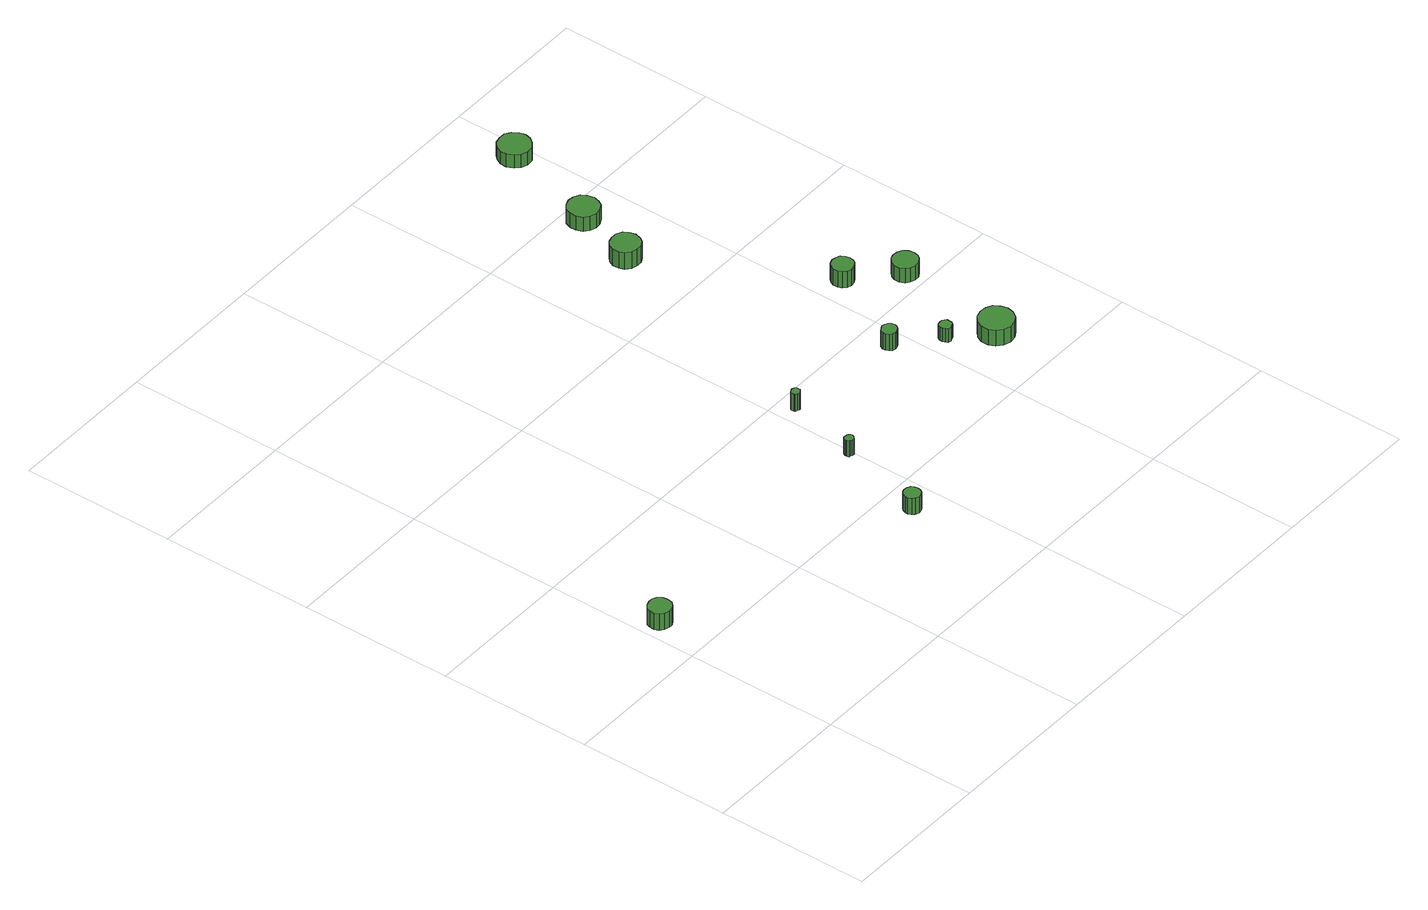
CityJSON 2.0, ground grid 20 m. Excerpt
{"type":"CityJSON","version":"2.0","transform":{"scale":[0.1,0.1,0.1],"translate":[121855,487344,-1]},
"CityObjects":{
"tree1":{"type":"SolitaryVegetationObject","attributes":{"function":"something"}},
"tree2":{"type":"SolitaryVegetationObject","attributes":{"function":"something"},"geometry":[{"type":"MultiSurface","lod":"1","boundaries":[[[0,1,2,3,4,5,6,7,8,9,10,11,12,13,14]],[[15,16,17,18,19,20,21,22,23,24,25,26,27,28,29]],[[0,29,28,1]],[[1,28,27,2]],[[2,27,26,3]],[[3,26,25,4]],[[4,25,24,5]],[[5,24,23,6]],[[6,23,22,7]],[[7,22,21,8]],[[8,21,20,9]],[[9,20,19,10]],[[10,19,18,11]],[[11,18,17,12]],[[12,17,16,13]],[[13,16,15,14]],[[14,15,29,0]]]}]},
"tree3":{"type":"SolitaryVegetationObject","attributes":{"function":"something"},"geometry":[{"type":"MultiSurface","lod":"1","boundaries":[[[30,31,32,33,34,35,36,37,38,39,40,41,42,43,44]],[[45,46,47,48,49,50,51,52,53,54,55,56,57,58,59]],[[30,59,58,31]],[[31,58,57,32]],[[32,57,56,33]],[[33,56,55,34]],[[34,55,54,35]],[[35,54,53,36]],[[36,53,52,37]],[[37,52,51,38]],[[38,51,50,39]],[[39,50,49,40]],[[40,49,48,41]],[[41,48,47,42]],[[42,47,46,43]],[[43,46,45,44]],[[44,45,59,30]]]}]},
"tree4":{"type":"SolitaryVegetationObject","attributes":{"function":"something"},"geometry":[{"type":"MultiSurface","lod":"1","boundaries":[[[60,61,62,63,64,65,66,67,68,69,70,71,72,73,74]],[[75,76,77,78,79,80,81,82,83,84,85,86,87,88,89]],[[60,89,88,61]],[[61,88,87,62]],[[62,87,86,63]],[[63,86,85,64]],[[64,85,84,65]],[[65,84,83,66]],[[66,83,82,67]],[[67,82,81,68]],[[68,81,80,69]],[[69,80,79,70]],[[70,79,78,71]],[[71,78,77,72]],[[72,77,76,73]],[[73,76,75,74]],[[74,75,89,60]]]}]},
"tree5":{"type":"SolitaryVegetationObject","attributes":{"function":"something"},"geometry":[{"type":"MultiSurface","lod":"1","boundaries":[[[90,91,92,93,94,95,96,97,98,99,100,101,102,103,104]],[[105,106,107,108,109,110,111,112,113,114,115,116,117,118,119]],[[90,119,118,91]],[[91,118,117,92]],[[92,117,116,93]],[[93,116,115,94]],[[94,115,114,95]],[[95,114,113,96]],[[96,113,112,97]],[[97,112,111,98]],[[98,111,110,99]],[[99,110,109,100]],[[100,109,108,101]],[[101,108,107,102]],[[102,107,106,103]],[[103,106,105,104]],[[104,105,119,90]]]}]},
"tree6":{"type":"SolitaryVegetationObject","attributes":{"function":"something"},"geometry":[{"type":"MultiSurface","lod":"1","boundaries":[[[120,121,122,123,124,125,126,127,128,129,130,131,132,133,134]],[[135,136,137,138,139,140,141,142,143,144,145,146,147,148,149]],[[120,149,148,121]],[[121,148,147,122]],[[122,147,146,123]],[[123,146,145,124]],[[124,145,144,125]],[[125,144,143,126]],[[126,143,142,127]],[[127,142,141,128]],[[128,141,140,129]],[[129,140,139,130]],[[130,139,138,131]],[[131,138,137,132]],[[132,137,136,133]],[[133,136,135,134]],[[134,135,149,120]]]}]},
"tree7":{"type":"SolitaryVegetationObject","attributes":{"function":"something"},"geometry":[{"type":"MultiSurface","lod":"1","boundaries":[[[150,151,152,153,154,155,156,157,158,159,160,161,162,163,164]],[[165,166,167,168,169,170,171,172,173,174,175,176,177,178,179]],[[150,179,178,151]],[[151,178,177,152]],[[152,177,176,153]],[[153,176,175,154]],[[154,175,174,155]],[[155,174,173,156]],[[156,173,172,157]],[[157,172,171,158]],[[158,171,170,159]],[[159,170,169,160]],[[160,169,168,161]],[[161,168,167,162]],[[162,167,166,163]],[[163,166,165,164]],[[164,165,179,150]]]}]},
"tree8":{"type":"SolitaryVegetationObject","attributes":{"function":"something"},"geometry":[{"type":"MultiSurface","lod":"1","boundaries":[[[180,181,182,183,184,185,186,187,188,189,190,191,192,193,194]],[[195,196,197,198,199,200,201,202,203,204,205,206,207,208,209]],[[180,209,208,181]],[[181,208,207,182]],[[182,207,206,183]],[[183,206,205,184]],[[184,205,204,185]],[[185,204,203,186]],[[186,203,202,187]],[[187,202,201,188]],[[188,201,200,189]],[[189,200,199,190]],[[190,199,198,191]],[[191,198,197,192]],[[192,197,196,193]],[[193,196,195,194]],[[194,195,209,180]]]}]},
"tree9":{"type":"SolitaryVegetationObject","attributes":{"function":"something"},"geometry":[{"type":"MultiSurface","lod":"1","boundaries":[[[210,211,212,213,214,215,216,217,218,219,220,221,222,223,224]],[[225,226,227,228,229,230,231,232,233,234,235,236,237,238,239]],[[210,239,238,211]],[[211,238,237,212]],[[212,237,236,213]],[[213,236,235,214]],[[214,235,234,215]],[[215,234,233,216]],[[216,233,232,217]],[[217,232,231,218]],[[218,231,230,219]],[[219,230,229,220]],[[220,229,228,221]],[[221,228,227,222]],[[222,227,226,223]],[[223,226,225,224]],[[224,225,239,210]]]}]},
"tree10":{"type":"SolitaryVegetationObject","attributes":{"function":"something"},"geometry":[{"type":"MultiSurface","lod":"1","boundaries":[[[240,241,242,243,244,245,246,247,248,249,250,251,252,253,254]],[[255,256,257,258,259,260,261,262,263,264,265,266,267,268,269]],[[240,269,268,241]],[[241,268,267,242]],[[242,267,266,243]],[[243,266,265,244]],[[244,265,264,245]],[[245,264,263,246]],[[246,263,262,247]],[[247,262,261,248]],[[248,261,260,249]],[[249,260,259,250]],[[250,259,258,251]],[[251,258,257,252]],[[252,257,256,253]],[[253,256,255,254]],[[254,255,269,240]]]}]},
"tree11":{"type":"SolitaryVegetationObject","attributes":{"function":"something"},"geometry":[{"type":"MultiSurface","lod":"1","boundaries":[[[270,271,272,273,274,275,276,277,278,279,280,281,282,283,284]],[[285,286,287,288,289,290,291,292,293,294,295,296,297,298,299]],[[270,299,298,271]],[[271,298,297,272]],[[272,297,296,273]],[[273,296,295,274]],[[274,295,294,275]],[[275,294,293,276]],[[276,293,292,277]],[[277,292,291,278]],[[278,291,290,279]],[[279,290,289,280]],[[280,289,288,281]],[[281,288,287,282]],[[282,287,286,283]],[[283,286,285,284]],[[284,285,299,270]]]}]},
"tree12":{"type":"SolitaryVegetationObject","attributes":{"function":"something"},"geometry":[{"type":"MultiSurface","lod":"1","boundaries":[[[300,301,302,303,304,305,306,307,308,309,310,311,312,313,314]],[[315,316,317,318,319,320,321,322,323,324,325,326,327,328,329]],[[300,329,328,301]],[[301,328,327,302]],[[302,327,326,303]],[[303,326,325,304]],[[304,325,324,305]],[[305,324,323,306]],[[306,323,322,307]],[[307,322,321,308]],[[308,321,320,309]],[[309,320,319,310]],[[310,319,318,311]],[[311,318,317,312]],[[312,317,316,313]],[[313,316,315,314]],[[314,315,329,300]]]}]},
"tree13":{"type":"SolitaryVegetationObject","attributes":{"function":"something"},"geometry":[{"type":"MultiSurface","lod":"1","boundaries":[[[330,331,332,333,334,335,336,337,338,339,340,341,342,343,344]],[[345,346,347,348,349,350,351,352,353,354,355,356,357,358,359]],[[330,359,358,331]],[[331,358,357,332]],[[332,357,356,333]],[[333,356,355,334]],[[334,355,354,335]],[[335,354,353,336]],[[336,353,352,337]],[[337,352,351,338]],[[338,351,350,339]],[[339,350,349,340]],[[340,349,348,341]],[[341,348,347,342]],[[342,347,346,343]],[[343,346,345,344]],[[344,345,359,330]]]}]}
},
"vertices":[
[40,266,31],[39,272,31],[35,277,31],[30,280,31],[24,280,31],[18,278,31],[13,274,31],[11,269,31],[11,262,31],[13,257,31],[18,253,31],[24,251,31],[30,251,31],[35,254,31],[39,259,31],[39,259,7],[35,254,7],[30,251,7],[24,251,7],[18,253,7],[13,257,7],[11,262,7],[11,269,7],[13,274,7],[18,278,7],[24,280,7],[30,280,7],[35,277,7],[39,272,7],[40,266,7],
[373,163,30],[372,167,30],[370,171,30],[366,173,30],[361,174,30],[357,172,30],[354,169,30],[352,165,30],[352,161,30],[354,157,30],[357,154,30],[361,152,30],[366,153,30],[370,155,30],[372,159,30],[372,159,6],[370,155,6],[366,153,6],[361,152,6],[357,154,6],[354,157,6],[352,161,6],[352,165,6],[354,169,6],[357,172,6],[361,174,6],[366,173,6],[370,171,6],[372,167,6],[373,163,6],
[402,280,30],[401,282,30],[400,284,30],[398,285,30],[395,285,30],[393,285,30],[391,283,30],[390,281,30],[390,279,30],[391,276,30],[393,275,30],[395,274,30],[398,274,30],[400,276,30],[401,277,30],[401,277,7],[400,276,7],[398,274,7],[395,274,7],[393,275,7],[391,276,7],[390,279,7],[390,281,7],[391,283,7],[393,285,7],[395,285,7],[398,285,7],[400,284,7],[401,282,7],[402,280,7],
[428,377,32],[428,380,32],[426,382,32],[424,383,32],[422,383,32],[420,382,32],[418,381,32],[417,379,32],[417,376,32],[418,374,32],[420,373,32],[422,372,32],[424,372,32],[426,373,32],[428,375,32],[428,375,7],[426,373,7],[424,372,7],[422,372,7],[420,373,7],[418,374,7],[417,376,7],[417,379,7],[418,381,7],[420,382,7],[422,383,7],[424,383,7],[426,382,7],[428,380,7],[428,377,7],
[587,362,31],[586,366,31],[584,369,31],[580,371,31],[576,372,31],[572,370,31],[569,368,31],[567,364,31],[567,360,31],[569,356,31],[572,353,31],[576,352,31],[580,353,31],[584,355,31],[586,358,31],[586,358,7],[584,355,7],[580,353,7],[576,352,7],[572,353,7],[569,356,7],[567,360,7],[567,364,7],[569,368,7],[572,370,7],[576,372,7],[580,371,7],[584,369,7],[586,366,7],[587,362,7],
[634,319,27],[634,323,27],[632,325,27],[629,327,27],[626,327,27],[622,326,27],[620,324,27],[619,321,27],[619,318,27],[620,315,27],[622,312,27],[626,311,27],[629,312,27],[632,313,27],[634,316,27],[634,316,7],[632,313,7],[629,312,7],[626,311,7],[622,312,7],[620,315,7],[619,318,7],[619,321,7],[620,324,7],[622,326,7],[626,327,7],[629,327,7],[632,325,7],[634,323,7],[634,319,7],
[534,694,31],[532,702,31],[528,708,31],[521,712,31],[513,712,31],[506,710,31],[500,705,31],[497,698,31],[497,690,31],[500,683,31],[506,678,31],[513,676,31],[521,676,31],[528,680,31],[532,686,31],[532,686,7],[528,680,7],[521,676,7],[513,676,7],[506,678,7],[500,683,7],[497,690,7],[497,698,7],[500,705,7],[506,710,7],[513,712,7],[521,712,7],[528,708,7],[532,702,7],[534,694,7],
[691,279,29],[689,288,29],[684,296,29],[676,300,29],[667,301,29],[658,298,29],[651,292,29],[647,284,29],[647,274,29],[651,266,29],[658,260,29],[667,257,29],[676,258,29],[684,263,29],[689,270,29],[689,270,6],[684,263,6],[676,258,6],[667,257,6],[658,260,6],[651,266,6],[647,274,6],[647,284,6],[651,292,6],[658,298,6],[667,301,6],[676,300,6],[684,296,6],[689,288,6],[691,279,6],
[560,774,28],[558,782,28],[554,789,28],[546,793,28],[538,794,28],[530,791,28],[524,786,28],[521,778,28],[521,770,28],[524,762,28],[530,757,28],[538,754,28],[546,755,28],[554,759,28],[558,766,28],[558,766,7],[554,759,7],[546,755,7],[538,754,7],[530,757,7],[524,762,7],[521,770,7],[521,778,7],[524,786,7],[530,791,7],[538,794,7],[546,793,7],[554,789,7],[558,782,7],[560,774,7],
[650,475,31],[649,481,31],[646,486,31],[641,488,31],[635,489,31],[629,487,31],[625,483,31],[623,478,31],[623,472,31],[625,467,31],[629,463,31],[635,461,31],[641,462,31],[646,465,31],[649,469,31],[649,469,7],[646,465,7],[641,462,7],[635,461,7],[629,463,7],[625,467,7],[623,472,7],[623,478,7],[625,483,7],[629,487,7],[635,489,7],[641,488,7],[646,486,7],[649,481,7],[650,475,7],
[705,426,28],[704,432,28],[700,438,28],[694,441,28],[687,442,28],[681,440,28],[676,435,28],[673,429,28],[673,422,28],[676,416,28],[681,412,28],[687,410,28],[694,410,28],[700,414,28],[704,419,28],[704,419,7],[700,414,7],[694,410,7],[687,410,7],[681,412,7],[676,416,7],[673,422,7],[673,429,7],[676,435,7],[681,440,7],[687,442,7],[694,441,7],[700,438,7],[704,432,7],[705,426,7],
[602,905,27],[600,913,27],[595,920,27],[588,925,27],[579,925,27],[571,923,27],[565,917,27],[561,909,27],[561,901,27],[565,893,27],[571,887,27],[579,884,27],[588,885,27],[595,890,27],[600,897,27],[600,897,8],[595,890,8],[588,885,8],[579,884,8],[571,887,8],[565,893,8],[561,901,8],[561,909,8],[565,917,8],[571,923,8],[579,925,8],[588,925,8],[595,920,8],[600,913,8],[602,905,8]
]}
